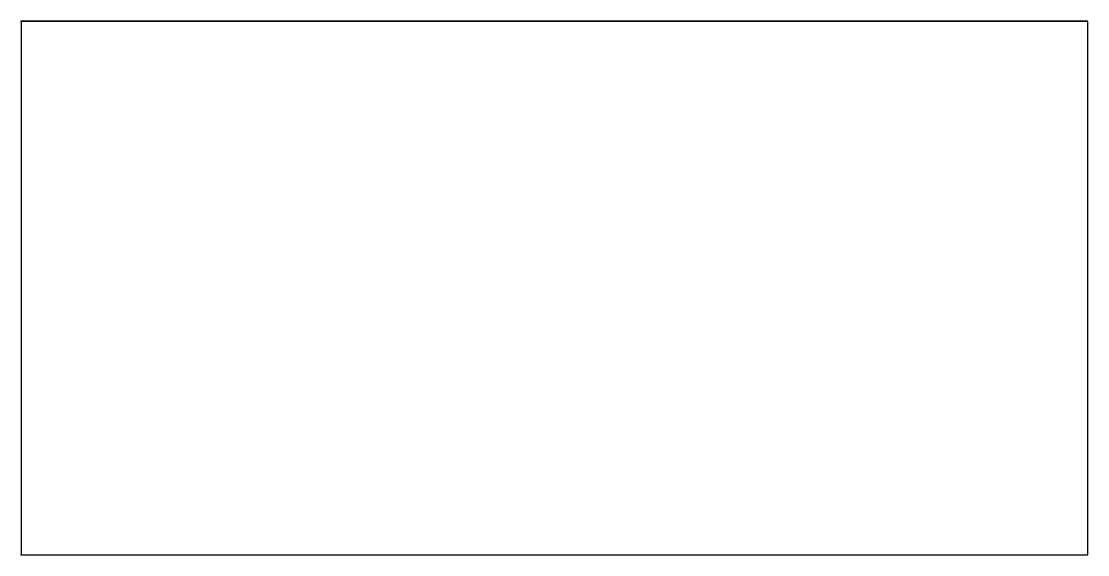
# Model space of a CAD drawing. Header units: millimetres. Extents: x 0 to 60, y 0 to 30.
import ezdxf

# ---------------------------------------------------------------- set-up
doc = ezdxf.new("R2010")
doc.units = ezdxf.units.MM
doc.header["$MEASUREMENT"] = 0
doc.layers.add('back-plate v1_Sketch1', color=7, linetype='Continuous')
doc.layers.add('back-plate v1_Sketch2', color=7, linetype='Continuous')

msp = doc.modelspace()

# ---------------------------------------------------------------- linework, layer by layer
at = {"layer": 'back-plate v1_Sketch1'}
for p, q in [((60, 30), (0, 30)), ((0, 30), (0, 0)), ((60, 0), (60, 30)), ((0, 0), (60, 0))]:
    msp.add_line(p, q, dxfattribs=at)
msp.add_point((0, 0), dxfattribs=at)
at = {"layer": 'back-plate v1_Sketch2'}
for p, q in [((0, 30), (8.508, 30)), ((60, 30), (0, 30)), ((0, 30), (0, 30, 5)), ((0, 30, 5), (60, 30, 5)), ((10.508, 30, -5), (10.508, 30, -2)), ((17.508, 30, -5), (17.508, 30, -2)), ((19.508, 30), (40.483, 30)), ((42.5, 30, -5.019), (42.483, 30, -1.989)), ((49.5, 30, -5.019), (49.517, 30, -1.989)), ((51.517, 30), (60, 30)), ((60, 30, 5), (60, 30))]:
    msp.add_line(p, q, dxfattribs=at)
at = {"layer": 'back-plate v1_Sketch2', "extrusion": (0, 1, 0)}
for centre, radius in [((-14.008, -5, 30), 3.5), ((-14.008, -5, 30), 1.625), ((-46, -5, 30), 3.5), ((-46, -5, 30), 1.625)]:
    msp.add_circle(centre, radius, dxfattribs=at)
for centre, start, end in [((-8.508, -2, 30), 90, 180), ((-19.508, -2, 30), 0, 90), ((-40.483, -2, 30), 90, 179.68255), ((-51.517, -2, 30), 0.31745, 90)]:
    msp.add_arc(centre, 2, start, end, dxfattribs=at)
at = {"layer": 'back-plate v1_Sketch2'}
for p in [(0, 30), (14.008, 30, -5), (46, 30, -5)]:
    msp.add_point(p, dxfattribs=at)

doc.saveas('drawing.dxf')
